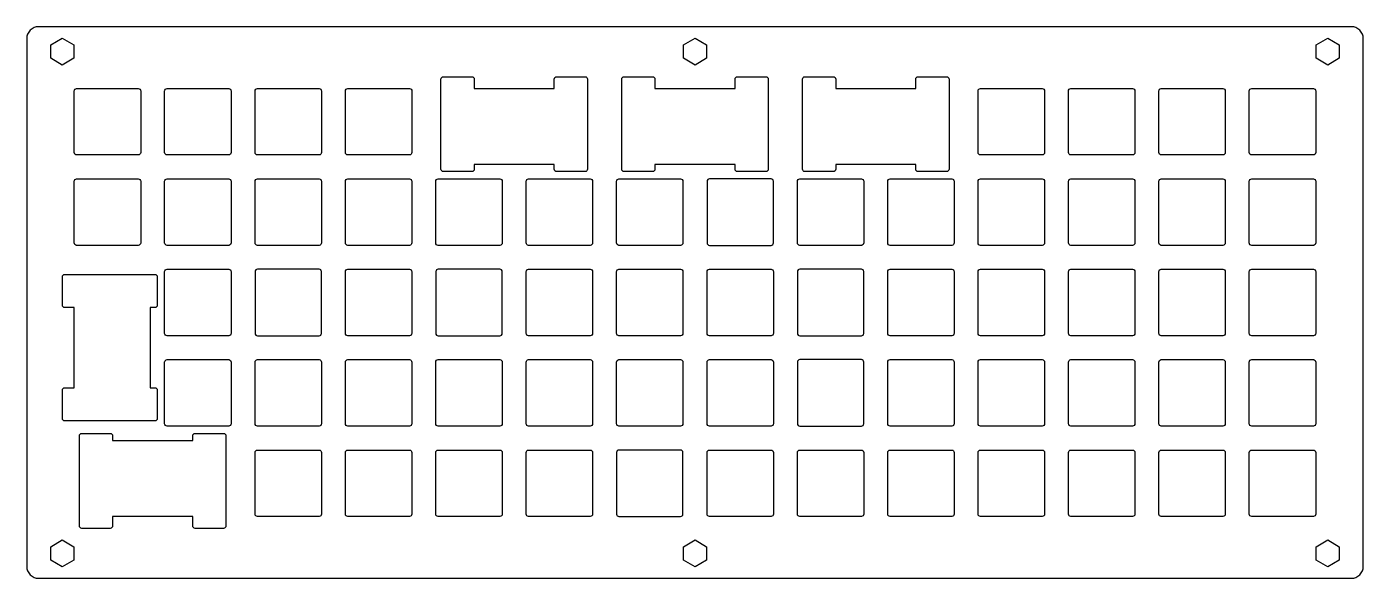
# Model space of a CAD drawing. Header units: millimetres. Extents: x -274 to 8, y -10 to 106.
import ezdxf

# ---------------------------------------------------------------- set-up
doc = ezdxf.new("R2010")
doc.units = ezdxf.units.MM
doc.layers.get('0').update_dxf_attribs({"linetype": 'CONTINUOUS'})

msp = doc.modelspace()

# ---------------------------------------------------------------- linework, layer by layer
for points in [[(5, 105.75), (-271.7, 105.75, 0.414214), (-274.2, 103.25), (-274.2, -8, 0.414214), (-271.7, -10.5), (5, -10.5, 0.414214), (7.5, -8), (7.5, 103.25, 0.414214)], [(-163.01, 76.72), (-179.89, 76.72), (-179.89, 75.72, -0.414214), (-180.39, 75.22), (-186.39, 75.22, -0.414214), (-186.89, 75.72), (-186.89, 94.72, -0.414214), (-186.39, 95.22), (-180.39, 95.22, -0.414214), (-179.89, 94.72), (-179.89, 92.73), (-163.01, 92.73), (-163.01, 94.72, -0.414214), (-162.51, 95.22), (-156.51, 95.22, -0.414214), (-156.01, 94.72), (-156.01, 75.72, -0.414214), (-156.51, 75.22), (-162.51, 75.22, -0.414214), (-163.01, 75.72)], [(-141.79, 92.73), (-124.91, 92.73), (-124.91, 94.72, -0.414214), (-124.41, 95.22), (-118.41, 95.22, -0.414214), (-117.91, 94.72), (-117.91, 75.72, -0.414214), (-118.41, 75.22), (-124.41, 75.22, -0.414214), (-124.91, 75.72), (-124.91, 76.72), (-141.79, 76.72), (-141.79, 75.72, -0.414214), (-142.29, 75.22), (-148.29, 75.22, -0.414214), (-148.79, 75.72), (-148.79, 94.72, -0.414214), (-148.29, 95.22), (-142.29, 95.22, -0.414214), (-141.79, 94.72)], [(-86.81, 76.72), (-103.69, 76.72), (-103.69, 75.72, -0.414214), (-104.19, 75.22), (-110.19, 75.22, -0.414214), (-110.69, 75.72), (-110.69, 94.72, -0.414214), (-110.19, 95.22), (-104.19, 95.22, -0.414214), (-103.69, 94.72), (-103.69, 92.73), (-86.81, 92.73), (-86.81, 94.72, -0.414214), (-86.31, 95.22), (-80.31, 95.22, -0.414214), (-79.81, 94.72), (-79.81, 75.72, -0.414214), (-80.31, 75.22), (-86.31, 75.22, -0.414214), (-86.81, 75.72)], [(-263.68, 92.73), (-250.68, 92.73, -0.414214), (-250.18, 92.22), (-250.18, 79.22, -0.414214), (-250.68, 78.72), (-263.68, 78.72, -0.414214), (-264.18, 79.22), (-264.18, 92.22, -0.414214)], [(-231.62, 78.72), (-244.63, 78.72, -0.414214), (-245.13, 79.22), (-245.13, 92.22, -0.414214), (-244.63, 92.73), (-231.62, 92.73, -0.414214), (-231.13, 92.22), (-231.13, 79.22, -0.414214)], [(-212.57, 78.72), (-225.58, 78.72, -0.414214), (-226.08, 79.22), (-226.08, 92.22, -0.414214), (-225.58, 92.73), (-212.57, 92.73, -0.414214), (-212.08, 92.22), (-212.08, 79.22, -0.414214)], [(-193.53, 78.72), (-206.53, 78.72, -0.414214), (-207.03, 79.22), (-207.03, 92.22, -0.414214), (-206.53, 92.73), (-193.53, 92.73, -0.414214), (-193.03, 92.22), (-193.03, 79.22, -0.414214)], [(-59.68, 92.22), (-59.68, 79.22, -0.414214), (-60.17, 78.72), (-73.17, 78.72, -0.414214), (-73.68, 79.22), (-73.68, 92.22, -0.414214), (-73.17, 92.73), (-60.17, 92.73, -0.414214)], [(-40.62, 92.22), (-40.62, 79.22, -0.414214), (-41.12, 78.72), (-54.13, 78.72, -0.414214), (-54.63, 79.22), (-54.63, 92.22, -0.414214), (-54.13, 92.73), (-41.12, 92.73, -0.414214)], [(-21.58, 92.22), (-21.58, 79.22, -0.414214), (-22.08, 78.72), (-35.08, 78.72, -0.414214), (-35.58, 79.22), (-35.58, 92.22, -0.414214), (-35.08, 92.73), (-22.08, 92.73, -0.414214)], [(-2.53, 92.22), (-2.53, 79.22, -0.414214), (-3.02, 78.72), (-16.02, 78.72, -0.414214), (-16.53, 79.22), (-16.53, 92.22, -0.414214), (-16.02, 92.73), (-3.02, 92.73, -0.414214)], [(-263.68, 73.67), (-250.68, 73.67, -0.414214), (-250.18, 73.17), (-250.18, 60.17, -0.414214), (-250.68, 59.67), (-263.68, 59.67, -0.414214), (-264.18, 60.17), (-264.18, 73.17, -0.414214)], [(-231.62, 59.67), (-244.63, 59.67, -0.414214), (-245.13, 60.17), (-245.13, 73.17, -0.414214), (-244.63, 73.67), (-231.62, 73.67, -0.414214), (-231.13, 73.17), (-231.13, 60.17, -0.414214)], [(-212.57, 59.67), (-225.58, 59.67, -0.414214), (-226.08, 60.17), (-226.08, 73.17, -0.414214), (-225.58, 73.67), (-212.57, 73.67, -0.414214), (-212.08, 73.17), (-212.08, 60.17, -0.414214)], [(-207.03, 60.17), (-207.03, 73.17, -0.414214), (-206.53, 73.67), (-193.53, 73.67, -0.414214), (-193.03, 73.17), (-193.03, 60.17, -0.414214), (-193.53, 59.67), (-206.53, 59.67, -0.414214)], [(-174.48, 59.67), (-187.47, 59.67, -0.414214), (-187.98, 60.17), (-187.98, 73.17, -0.414214), (-187.47, 73.67), (-174.48, 73.67, -0.414214), (-173.98, 73.17), (-173.98, 60.17, -0.414214)], [(-155.43, 59.67), (-168.43, 59.67, -0.414214), (-168.93, 60.17), (-168.93, 73.17, -0.414214), (-168.43, 73.67), (-155.43, 73.67, -0.414214), (-154.93, 73.17), (-154.93, 60.17, -0.414214)], [(-136.38, 59.67), (-149.38, 59.67, -0.414214), (-149.88, 60.17), (-149.88, 73.17, -0.414214), (-149.38, 73.67), (-136.38, 73.67, -0.414214), (-135.88, 73.17), (-135.88, 60.17, -0.414214)], [(-117.33, 59.67, 0.414214), (-116.83, 60.17), (-116.83, 73.17, 0.414214), (-117.33, 73.67), (-130.32, 73.67, 0.414214), (-130.82, 73.17), (-130.82, 60.17, 0.414214), (-130.32, 59.67)], [(-98.28, 59.67), (-111.28, 59.67, -0.414214), (-111.78, 60.17), (-111.78, 73.17, -0.414214), (-111.28, 73.67), (-98.28, 73.67, -0.414214), (-97.78, 73.17), (-97.78, 60.17, -0.414214)], [(-79.22, 59.67), (-92.22, 59.67, -0.414214), (-92.73, 60.17), (-92.73, 73.17, -0.414214), (-92.22, 73.67), (-79.22, 73.67, -0.414214), (-78.73, 73.17), (-78.73, 60.17, -0.414214)], [(-60.17, 59.67), (-73.17, 59.67, -0.414214), (-73.68, 60.17), (-73.68, 73.17, -0.414214), (-73.17, 73.67), (-60.17, 73.67, -0.414214), (-59.68, 73.17), (-59.68, 60.17, -0.414214)], [(-54.63, 60.17), (-54.63, 73.17, -0.414214), (-54.13, 73.67), (-41.12, 73.67, -0.414214), (-40.62, 73.17), (-40.62, 60.17, -0.414214), (-41.12, 59.67), (-54.13, 59.67, -0.414214)], [(-22.08, 59.67), (-35.08, 59.67, -0.414214), (-35.58, 60.17), (-35.58, 73.17, -0.414214), (-35.08, 73.67), (-22.08, 73.67, -0.414214), (-21.58, 73.17), (-21.58, 60.17, -0.414214)], [(-3.02, 59.67), (-16.02, 59.67, -0.414214), (-16.53, 60.17), (-16.53, 73.17, -0.414214), (-16.02, 73.67), (-3.02, 73.67, -0.414214), (-2.53, 73.17), (-2.53, 60.17, -0.414214)], [(-264.18, 29.66), (-264.18, 46.54), (-266.18, 46.54, -0.414214), (-266.68, 47.04), (-266.68, 53.04, -0.414214), (-266.18, 53.54), (-247.18, 53.54, -0.414214), (-246.68, 53.04), (-246.68, 47.04, -0.414214), (-247.18, 46.54), (-248.18, 46.54), (-248.18, 29.66), (-247.18, 29.66, -0.414214), (-246.68, 29.16), (-246.68, 23.16, -0.414214), (-247.18, 22.66), (-266.18, 22.66, -0.414214), (-266.68, 23.16), (-266.68, 29.16, -0.414214), (-266.18, 29.66)], [(-231.62, 40.62), (-244.63, 40.62, -0.414214), (-245.13, 41.12), (-245.13, 54.13, -0.414214), (-244.63, 54.62), (-231.62, 54.62, -0.414214), (-231.13, 54.13), (-231.13, 41.12, -0.414214)], [(-212.57, 40.62, 0.414214), (-212.08, 41.12), (-212.08, 54.13, 0.414214), (-212.57, 54.62), (-225.58, 54.62, 0.414214), (-226.08, 54.13), (-226.08, 41.12, 0.414214), (-225.58, 40.62)], [(-193.53, 40.62), (-206.53, 40.62, -0.414214), (-207.03, 41.12), (-207.03, 54.13, -0.414214), (-206.53, 54.62), (-193.53, 54.62, -0.414214), (-193.03, 54.13), (-193.03, 41.12, -0.414214)], [(-174.48, 40.62, 0.414214), (-173.98, 41.12), (-173.98, 54.13, 0.414214), (-174.48, 54.62), (-187.47, 54.62, 0.414214), (-187.98, 54.13), (-187.98, 41.12, 0.414214), (-187.47, 40.62)], [(-155.43, 40.62), (-168.43, 40.62, -0.414214), (-168.93, 41.12), (-168.93, 54.13, -0.414214), (-168.43, 54.62), (-155.43, 54.62, -0.414214), (-154.93, 54.13), (-154.93, 41.12, -0.414214)], [(-149.88, 41.12), (-149.88, 54.13, -0.414214), (-149.38, 54.62), (-136.38, 54.62, -0.414214), (-135.88, 54.13), (-135.88, 41.12, -0.414214), (-136.38, 40.62), (-149.38, 40.62, -0.414214)], [(-117.33, 40.62), (-130.32, 40.62, -0.414214), (-130.82, 41.12), (-130.82, 54.13, -0.414214), (-130.32, 54.62), (-117.33, 54.62, -0.414214), (-116.83, 54.13), (-116.83, 41.12, -0.414214)], [(-98.28, 40.62, 0.414214), (-97.78, 41.12), (-97.78, 54.13, 0.414214), (-98.28, 54.62), (-111.28, 54.62, 0.414214), (-111.78, 54.13), (-111.78, 41.12, 0.414214), (-111.28, 40.62)], [(-79.22, 40.62), (-92.22, 40.62, -0.414214), (-92.73, 41.12), (-92.73, 54.13, -0.414214), (-92.22, 54.62), (-79.22, 54.62, -0.414214), (-78.73, 54.13), (-78.73, 41.12, -0.414214)], [(-60.17, 40.62), (-73.17, 40.62, -0.414214), (-73.68, 41.12), (-73.68, 54.13, -0.414214), (-73.17, 54.62), (-60.17, 54.62, -0.414214), (-59.68, 54.13), (-59.68, 41.12, -0.414214)], [(-41.12, 40.62), (-54.13, 40.62, -0.414214), (-54.63, 41.12), (-54.63, 54.13, -0.414214), (-54.13, 54.62), (-41.12, 54.62, -0.414214), (-40.62, 54.13), (-40.62, 41.12, -0.414214)], [(-35.58, 41.12), (-35.58, 54.13, -0.414214), (-35.08, 54.62), (-22.08, 54.62, -0.414214), (-21.58, 54.13), (-21.58, 41.12, -0.414214), (-22.08, 40.62), (-35.08, 40.62, -0.414214)], [(-3.02, 40.62), (-16.02, 40.62, -0.414214), (-16.53, 41.12), (-16.53, 54.13, -0.414214), (-16.02, 54.62), (-3.02, 54.62, -0.414214), (-2.53, 54.13), (-2.53, 41.12, -0.414214)], [(-231.62, 21.57), (-244.63, 21.57, -0.414214), (-245.13, 22.07), (-245.13, 35.08, -0.414214), (-244.63, 35.58), (-231.62, 35.58, -0.414214), (-231.13, 35.08), (-231.13, 22.07, -0.414214)], [(-212.57, 21.57), (-225.58, 21.57, -0.414214), (-226.08, 22.07), (-226.08, 35.08, -0.414214), (-225.58, 35.58), (-212.57, 35.58, -0.414214), (-212.08, 35.08), (-212.08, 22.07, -0.414214)], [(-193.53, 21.57), (-206.53, 21.57, -0.414214), (-207.03, 22.07), (-207.03, 35.08, -0.414214), (-206.53, 35.58), (-193.53, 35.58, -0.414214), (-193.03, 35.08), (-193.03, 22.07, -0.414214)], [(-187.98, 22.07), (-187.98, 35.08, -0.414214), (-187.47, 35.58), (-174.48, 35.58, -0.414214), (-173.98, 35.08), (-173.98, 22.07, -0.414214), (-174.48, 21.57), (-187.47, 21.57, -0.414214)], [(-155.43, 21.57), (-168.43, 21.57, -0.414214), (-168.93, 22.07), (-168.93, 35.08, -0.414214), (-168.43, 35.58), (-155.43, 35.58, -0.414214), (-154.93, 35.08), (-154.93, 22.07, -0.414214)], [(-149.88, 22.07), (-149.88, 35.08, -0.414214), (-149.38, 35.58), (-136.38, 35.58, -0.414214), (-135.88, 35.08), (-135.88, 22.07, -0.414214), (-136.38, 21.57), (-149.38, 21.57, -0.414214)], [(-117.33, 21.57), (-130.32, 21.57, -0.414214), (-130.82, 22.07), (-130.82, 35.08, -0.414214), (-130.32, 35.58), (-117.33, 35.58, -0.414214), (-116.83, 35.08), (-116.83, 22.07, -0.414214)], [(-98.28, 21.57, 0.414214), (-97.78, 22.07), (-97.78, 35.08, 0.414214), (-98.28, 35.58), (-111.28, 35.58, 0.414214), (-111.78, 35.08), (-111.78, 22.07, 0.414214), (-111.28, 21.57)], [(-79.22, 21.57), (-92.22, 21.57, -0.414214), (-92.73, 22.07), (-92.73, 35.08, -0.414214), (-92.22, 35.58), (-79.22, 35.58, -0.414214), (-78.73, 35.08), (-78.73, 22.07, -0.414214)], [(-60.17, 21.57), (-73.17, 21.57, -0.414214), (-73.68, 22.07), (-73.68, 35.08, -0.414214), (-73.17, 35.58), (-60.17, 35.58, -0.414214), (-59.68, 35.08), (-59.68, 22.07, -0.414214)], [(-41.12, 21.57), (-54.13, 21.57, -0.414214), (-54.63, 22.07), (-54.63, 35.08, -0.414214), (-54.13, 35.58), (-41.12, 35.58, -0.414214), (-40.62, 35.08), (-40.62, 22.07, -0.414214)], [(-35.58, 22.07), (-35.58, 35.08, -0.414214), (-35.08, 35.58), (-22.08, 35.58, -0.414214), (-21.58, 35.08), (-21.58, 22.07, -0.414214), (-22.08, 21.57), (-35.08, 21.57, -0.414214)], [(-3.02, 21.57), (-16.02, 21.57, -0.414214), (-16.53, 22.07), (-16.53, 35.08, -0.414214), (-16.02, 35.58), (-3.02, 35.58, -0.414214), (-2.53, 35.08), (-2.53, 22.07, -0.414214)], [(-239.21, 2.52), (-256.09, 2.52), (-256.09, 0.52, -0.414214), (-256.59, 0.02), (-262.59, 0.02, -0.414214), (-263.09, 0.52), (-263.09, 19.52, -0.414214), (-262.59, 20.02), (-256.59, 20.02, -0.414214), (-256.09, 19.52), (-256.09, 18.52), (-239.21, 18.52), (-239.21, 19.52, -0.414214), (-238.71, 20.02), (-232.71, 20.02, -0.414214), (-232.21, 19.52), (-232.21, 0.52, -0.414214), (-232.71, 0.02), (-238.71, 0.02, -0.414214), (-239.21, 0.52)], [(-212.08, 16.02), (-212.08, 3.02, -0.414214), (-212.57, 2.52), (-225.58, 2.52, -0.414214), (-226.08, 3.02), (-226.08, 16.02, -0.414214), (-225.58, 16.52), (-212.57, 16.52, -0.414214)], [(-193.03, 16.02), (-193.03, 3.02, -0.414214), (-193.53, 2.52), (-206.53, 2.52, -0.414214), (-207.03, 3.02), (-207.03, 16.02, -0.414214), (-206.53, 16.52), (-193.53, 16.52, -0.414214)], [(-173.98, 16.02), (-173.98, 3.02, -0.414214), (-174.48, 2.52), (-187.47, 2.52, -0.414214), (-187.98, 3.02), (-187.98, 16.02, -0.414214), (-187.47, 16.52), (-174.48, 16.52, -0.414214)], [(-168.93, 3.02), (-168.93, 16.02, -0.414214), (-168.43, 16.52), (-155.43, 16.52, -0.414214), (-154.93, 16.02), (-154.93, 3.02, -0.414214), (-155.43, 2.52), (-168.43, 2.52, -0.414214)], [(-136.38, 2.52, 0.414214), (-135.88, 3.02), (-135.88, 16.02, 0.414214), (-136.38, 16.52), (-149.38, 16.52, 0.414214), (-149.88, 16.02), (-149.88, 3.02, 0.414214), (-149.38, 2.52)], [(-117.33, 2.52), (-130.32, 2.52, -0.414214), (-130.82, 3.02), (-130.82, 16.02, -0.414214), (-130.32, 16.52), (-117.33, 16.52, -0.414214), (-116.83, 16.02), (-116.83, 3.02, -0.414214)], [(-98.28, 2.52), (-111.28, 2.52, -0.414214), (-111.78, 3.02), (-111.78, 16.02, -0.414214), (-111.28, 16.52), (-98.28, 16.52, -0.414214), (-97.78, 16.02), (-97.78, 3.02, -0.414214)], [(-79.22, 2.52), (-92.22, 2.52, -0.414214), (-92.73, 3.02), (-92.73, 16.02, -0.414214), (-92.22, 16.52), (-79.22, 16.52, -0.414214), (-78.73, 16.02), (-78.73, 3.02, -0.414214)], [(-60.17, 2.52), (-73.17, 2.52, -0.414214), (-73.68, 3.02), (-73.68, 16.02, -0.414214), (-73.17, 16.52), (-60.17, 16.52, -0.414214), (-59.68, 16.02), (-59.68, 3.02, -0.414214)], [(-54.63, 3.02), (-54.63, 16.02, -0.414214), (-54.13, 16.52), (-41.12, 16.52, -0.414214), (-40.62, 16.02), (-40.62, 3.02, -0.414214), (-41.12, 2.52), (-54.13, 2.52, -0.414214)], [(-22.08, 2.52), (-35.08, 2.52, -0.414214), (-35.58, 3.02), (-35.58, 16.02, -0.414214), (-35.08, 16.52), (-22.08, 16.52, -0.414214), (-21.58, 16.02), (-21.58, 3.02, -0.414214)], [(-3.02, 2.52), (-16.02, 2.52, -0.414214), (-16.53, 3.02), (-16.53, 16.02, -0.414214), (-16.02, 16.52), (-3.02, 16.52, -0.414214), (-2.53, 16.02), (-2.53, 3.02, -0.414214)]]:
    msp.add_lwpolyline(points, format="xyb", close=True)
for points in [[(-264.25, 99.09), (-266.7, 97.67), (-269.15, 99.09), (-269.15, 101.91), (-266.7, 103.33), (-264.25, 101.91)], [(-130.9, 99.09), (-133.35, 97.67), (-135.8, 99.09), (-135.8, 101.91), (-133.35, 103.33), (-130.9, 101.91)], [(2.45, 99.09), (0, 97.67), (-2.45, 99.09), (-2.45, 101.91), (0, 103.33), (2.45, 101.91)], [(-264.25, -6.66), (-266.7, -8.08), (-269.15, -6.66), (-269.15, -3.84), (-266.7, -2.42), (-264.25, -3.84)], [(-130.9, -6.66), (-133.35, -8.08), (-135.8, -6.66), (-135.8, -3.84), (-133.35, -2.42), (-130.9, -3.84)], [(2.45, -6.66), (0, -8.08), (-2.45, -6.66), (-2.45, -3.84), (0, -2.42), (2.45, -3.84)]]:
    msp.add_lwpolyline(points, close=True)

doc.saveas('drawing.dxf')
